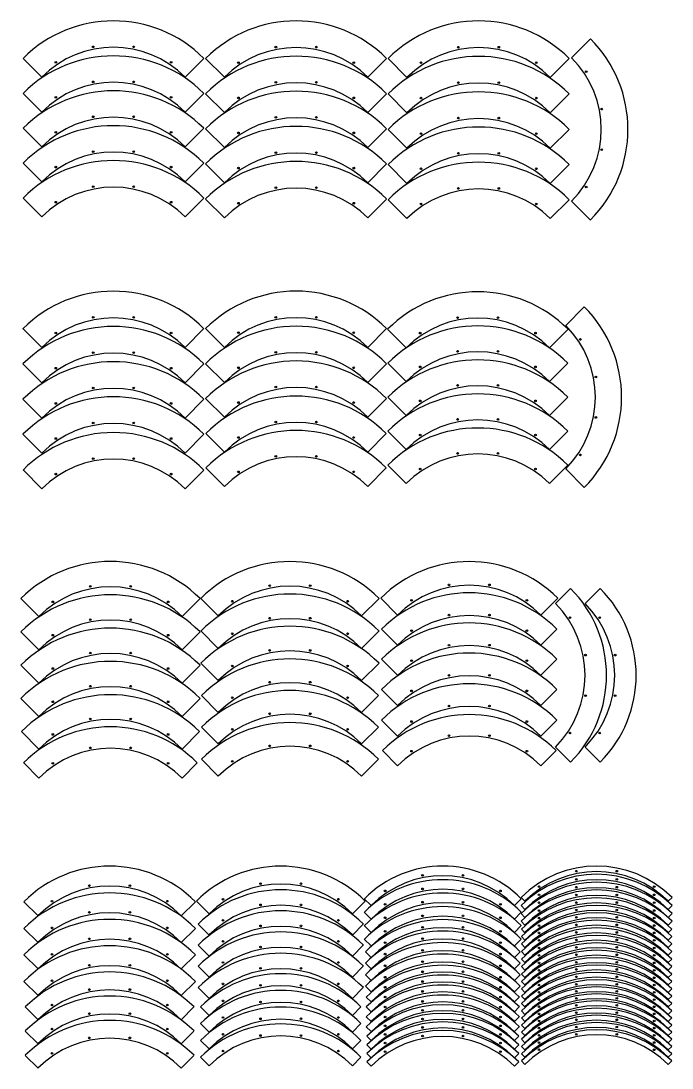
# Model space of a CAD drawing. Header units: millimetres. Extents: x -5261 to 3889, y -3405 to 1689.
# Drawn here: x -1117 to 78, y -3405 to -1484 of the extents above; entities that cross this region are included whole.
import ezdxf

# ---------------------------------------------------------------- set-up
doc = ezdxf.new("R2010")
doc.units = ezdxf.units.MM
doc.layers.add('Capa1', color=7, linetype='Continuous')
doc.layers.add('Predeterminado', color=7, linetype='Continuous')

msp = doc.modelspace()

# ---------------------------------------------------------------- linework, layer by layer
at = {"layer": 'Capa1', "color": 7, "linetype": 'Continuous'}
for p, q in [((-106.7, -1551.8), (-72, -1517.1)), ((-1079.1, -1587.3), (-1113.3, -1553.1)), ((-816.1, -1587.3), (-781.9, -1553.1)), ((-743.9, -1587.7), (-778.4, -1553.2)), ((-480.8, -1587.7), (-446.3, -1553.2)), ((-408.9, -1587.9), (-443.5, -1553.2)), ((-145.8, -1587.9), (-111.2, -1553.2)), ((-1079.1, -1651.5), (-1113.3, -1617.3)), ((-816.1, -1651.5), (-781.9, -1617.3)), ((-743.9, -1652.3), (-778.4, -1617.8)), ((-480.8, -1652.3), (-446.3, -1617.8)), ((-408.9, -1652.9), (-443.5, -1618.2)), ((-145.8, -1652.9), (-111.2, -1618.2)), ((-1079.1, -1715.5), (-1113.3, -1681.3)), ((-816.1, -1715.5), (-781.9, -1681.3)), ((-743.9, -1716.5), (-778.4, -1682)), ((-480.8, -1716.5), (-446.3, -1682)), ((-408.9, -1718), (-443.5, -1683.3)), ((-145.8, -1718), (-111.2, -1683.3)), ((-1079.1, -1779.4), (-1113.3, -1745.2)), ((-816.1, -1779.4), (-781.9, -1745.2)), ((-743.9, -1781.3), (-778.5, -1746.6)), ((-480.8, -1781.3), (-446.2, -1746.6)), ((-408.9, -1782.4), (-443.5, -1747.8)), ((-145.8, -1782.4), (-111.2, -1747.8)), ((-1079.1, -1843.7), (-1113.6, -1809.2)), ((-816.1, -1843.7), (-781.6, -1809.2)), ((-743.9, -1845.6), (-778.5, -1811)), ((-480.8, -1845.6), (-446.2, -1811)), ((-408.9, -1846.9), (-443.5, -1812.3)), ((-145.8, -1846.9), (-111.2, -1812.3)), ((-106.7, -1814.8), (-72, -1849.5)), ((-117.5, -2042.9), (-83.4, -2008.8)), ((-1079.1, -2083.5), (-1113.7, -2048.8)), ((-816.1, -2083.5), (-781.5, -2048.8)), ((-743.9, -2083.2), (-778.4, -2048.8)), ((-480.9, -2083.2), (-446.4, -2048.8)), ((-410.3, -2083.9), (-444.4, -2049.8)), ((-147.2, -2083.9), (-113.2, -2049.8)), ((-410.3, -2145.8), (-443.8, -2112.3)), ((-147.2, -2145.8), (-113.7, -2112.3)), ((-1079.1, -2148.2), (-1113.7, -2113.6)), ((-816.1, -2148.2), (-781.5, -2113.6)), ((-743.9, -2147.5), (-778.4, -2113.1)), ((-480.9, -2147.5), (-446.4, -2113.1)), ((-1079.1, -2212.8), (-1113.7, -2178.2)), ((-816.1, -2212.8), (-781.5, -2178.2)), ((-743.9, -2211.2), (-778.4, -2176.7)), ((-480.9, -2211.2), (-446.4, -2176.8)), ((-410.3, -2208.2), (-443.8, -2174.6)), ((-147.2, -2208.2), (-113.7, -2174.6)), ((-1079.1, -2277.2), (-1113.7, -2242.5)), ((-816.1, -2277.2), (-781.5, -2242.5)), ((-743.9, -2275.3), (-778, -2241.2)), ((-480.9, -2275.3), (-446.8, -2241.2)), ((-410.3, -2270.6), (-443.8, -2237)), ((-147.2, -2270.6), (-113.7, -2237)), ((-743.9, -2338.3), (-778, -2304.2)), ((-480.9, -2338.3), (-446.8, -2304.2)), ((-410.3, -2333), (-443.8, -2299.4)), ((-147.2, -2333), (-113.7, -2299.4)), ((-1079.1, -2342.5), (-1113.6, -2308)), ((-816.1, -2342.5), (-781.6, -2308.1)), ((-117.5, -2305.9), (-83.4, -2340)), ((-136.4, -2553.1), (-108.5, -2525.3)), ((-82, -2553.1), (-54.1, -2525.3)), ((-1084.6, -2576.8), (-1117.4, -2544)), ((-821.5, -2576.8), (-788.7, -2544)), ((-755.1, -2575.6), (-787.1, -2543.6)), ((-492.1, -2575.6), (-460.1, -2543.6)), ((-426.1, -2574), (-456.9, -2543.1)), ((-163, -2574), (-132.2, -2543.1)), ((-1084.6, -2637.9), (-1117.4, -2605)), ((-821.5, -2637.9), (-788.7, -2605)), ((-755.1, -2635.3), (-787.1, -2603.3)), ((-492.1, -2635.3), (-460.1, -2603.3)), ((-426.1, -2629.5), (-455.6, -2600)), ((-163, -2629.5), (-133.5, -2600)), ((-1084.6, -2699), (-1117.4, -2666.2)), ((-821.5, -2699), (-788.7, -2666.2)), ((-755.1, -2694.3), (-787.1, -2662.3)), ((-492.1, -2694.3), (-460.1, -2662.3)), ((-426.1, -2684.6), (-455.6, -2655.1)), ((-163, -2684.6), (-133.5, -2655.1)), ((-1084.6, -2760), (-1117.4, -2727.1)), ((-821.5, -2760), (-788.7, -2727.1)), ((-755.1, -2752.6), (-786, -2721.7)), ((-492.1, -2752.6), (-461.2, -2721.7)), ((-426.1, -2740), (-455.6, -2710.5)), ((-163, -2740), (-133.5, -2710.5)), ((-755.1, -2810.5), (-786, -2779.6)), ((-492.1, -2810.5), (-461.2, -2779.6)), ((-426.1, -2796.2), (-455.6, -2766.7)), ((-163, -2796.2), (-133.5, -2766.7)), ((-1084.6, -2819.9), (-1116.6, -2787.9)), ((-821.5, -2819.9), (-789.6, -2787.9)), ((-426.1, -2850.6), (-453.9, -2822.7)), ((-163, -2850.6), (-135.2, -2822.7)), ((-136.4, -2816.2), (-108.5, -2844)), ((-82, -2816.2), (-54.1, -2844)), ((-755.1, -2869.3), (-786, -2838.4)), ((-492.1, -2869.3), (-461.2, -2838.4)), ((-1084.6, -2873), (-1112.4, -2845.1)), ((-821.5, -2873), (-793.7, -2845.1)), ((-192.3, -3099.1), (-199.4, -3092)), ((70.7, -3099.1), (77.8, -3092)), ((-1086.1, -3125.7), (-1112, -3099.8)), ((-823.1, -3125.7), (-797.2, -3099.8)), ((-772.1, -3122.1), (-795.4, -3098.8)), ((-509, -3122.1), (-485.7, -3098.8)), ((-474.6, -3106.8), (-487.1, -3094.3)), ((-211.5, -3106.8), (-199, -3094.3)), ((-192.3, -3114.1), (-199.4, -3107)), ((70.7, -3114.1), (77.8, -3107)), ((-474.6, -3131.6), (-487.1, -3119)), ((-211.5, -3131.6), (-199, -3119)), ((-192.3, -3128.5), (-199.4, -3121.5)), ((70.7, -3128.5), (77.8, -3121.5)), ((-1086.1, -3174.7), (-1112, -3148.8)), ((-823.1, -3174.7), (-797.2, -3148.8)), ((-772.1, -3160.9), (-792.1, -3140.8)), ((-509, -3160.9), (-489, -3140.8)), ((-474.6, -3156.2), (-487.1, -3143.6)), ((-211.5, -3156.2), (-199, -3143.6)), ((-192.3, -3142.8), (-199.4, -3135.8)), ((70.7, -3142.8), (77.8, -3135.8)), ((-474.6, -3181), (-487.1, -3168.5)), ((-211.5, -3181), (-199, -3168.5)), ((-192.3, -3156.6), (-198.9, -3150)), ((-192.3, -3170.3), (-198.9, -3163.7)), ((70.7, -3156.6), (77.3, -3150)), ((70.7, -3170.3), (77.3, -3163.7)), ((-772.1, -3199.5), (-792.1, -3179.4)), ((-509, -3199.5), (-489, -3179.4)), ((-192.3, -3183.9), (-198.9, -3177.3)), ((70.7, -3183.9), (77.3, -3177.3)), ((-1086.1, -3223.2), (-1112, -3197.4)), ((-823.1, -3223.2), (-797.2, -3197.4)), ((-474.6, -3202), (-485, -3191.6)), ((-211.5, -3202), (-201.1, -3191.6)), ((-192.3, -3197.6), (-198.9, -3191)), ((-192.3, -3211.5), (-198.7, -3205.1)), ((70.7, -3197.6), (77.3, -3191)), ((70.7, -3211.5), (77.1, -3205.1)), ((-772.1, -3238.1), (-792.1, -3218.1)), ((-509, -3238.1), (-489, -3218.1)), ((-474.6, -3222.8), (-485, -3212.4)), ((-211.5, -3222.8), (-201.1, -3212.4)), ((-192.3, -3225.1), (-198.7, -3218.7)), ((70.7, -3225.1), (77.1, -3218.7)), ((-474.6, -3244.2), (-485, -3233.8)), ((-211.5, -3244.2), (-201.1, -3233.8)), ((-192.3, -3238.9), (-198.7, -3232.5)), ((70.7, -3238.9), (77.1, -3232.5)), ((-1086.1, -3271.8), (-1112, -3245.9)), ((-823.1, -3271.8), (-797.2, -3245.9)), ((-772.1, -3277.4), (-792.1, -3257.3)), ((-509, -3277.4), (-489, -3257.3)), ((-474.6, -3265.2), (-485, -3254.8)), ((-211.5, -3265.2), (-201.1, -3254.8)), ((-192.3, -3252.5), (-198.7, -3246.1)), ((-192.3, -3266.2), (-198.7, -3259.8)), ((70.7, -3252.5), (77.1, -3246.1)), ((70.7, -3266.2), (77.1, -3259.8)), ((-474.6, -3283.6), (-483.5, -3274.7)), ((-211.5, -3283.6), (-202.6, -3274.7)), ((-192.3, -3279.4), (-198.7, -3273.1)), ((70.7, -3279.4), (77.1, -3273.1)), ((-1086.1, -3316.2), (-1109.5, -3292.9)), ((-823.1, -3316.2), (-799.8, -3292.9)), ((-772.1, -3308.6), (-787.7, -3292.9)), ((-509, -3308.6), (-493.3, -3292.9)), ((-474.6, -3301.6), (-483.5, -3292.7)), ((-211.5, -3301.6), (-202.6, -3292.7)), ((-192.3, -3292.9), (-198.7, -3286.5)), ((-192.3, -3306.5), (-198.7, -3300.1)), ((70.7, -3292.9), (77.1, -3286.5)), ((70.7, -3306.5), (77.1, -3300.1)), ((-474.6, -3319.7), (-483.5, -3310.8)), ((-211.5, -3319.7), (-202.6, -3310.8)), ((-192.3, -3319.4), (-198.7, -3313.1)), ((70.7, -3319.4), (77.1, -3313.1)), ((-1086.1, -3360.3), (-1109.5, -3337)), ((-823.1, -3360.3), (-799.8, -3337)), ((-772.1, -3339.1), (-787.7, -3323.4)), ((-509, -3339.1), (-493.3, -3323.4)), ((-474.6, -3338.1), (-483.5, -3329.2)), ((-211.5, -3338.1), (-202.6, -3329.2)), ((-192.3, -3332.4), (-198.7, -3326)), ((-192.3, -3345.3), (-198.7, -3339)), ((70.7, -3332.4), (77.1, -3326)), ((70.7, -3345.3), (77.1, -3339)), ((-772.1, -3369.9), (-787.7, -3354.2)), ((-509, -3369.9), (-493.3, -3354.2)), ((-474.6, -3354.3), (-482.4, -3346.5)), ((-211.5, -3354.3), (-203.7, -3346.5)), ((-192.3, -3358.6), (-198.7, -3352.2)), ((70.7, -3358.6), (77.1, -3352.2)), ((-474.6, -3370.2), (-482.4, -3362.3)), ((-474.6, -3385.9), (-482.4, -3378)), ((-211.5, -3370.2), (-203.7, -3362.3)), ((-211.5, -3385.9), (-203.7, -3378)), ((-192.3, -3371.7), (-198.7, -3365.3)), ((-192.3, -3385), (-198.7, -3378.6)), ((70.7, -3371.7), (77.1, -3365.3)), ((70.7, -3385), (77.1, -3378.6)), ((-1086.1, -3404.9), (-1109.5, -3381.6)), ((-823.1, -3404.9), (-799.8, -3381.6)), ((-772.1, -3400.6), (-787.7, -3384.9)), ((-509, -3400.6), (-493.3, -3384.9)), ((-474.6, -3401.6), (-482.4, -3393.7)), ((-211.5, -3401.6), (-203.7, -3393.7)), ((-192.3, -3398.3), (-198.7, -3391.9)), ((70.7, -3398.3), (77.1, -3391.9))]:
    msp.add_line(p, q, dxfattribs=at)
for centre in [(-984.8, -1531.9), (-910.4, -1531.9), (-649.5, -1532.4), (-575.2, -1532.4), (-314.5, -1532.6), (-240.2, -1532.6), (-1053.4, -1560.4), (-841.8, -1560.4), (-718.2, -1560.8), (-506.5, -1560.8), (-383.2, -1561), (-171.5, -1561), (-79.8, -1577.5), (-984.8, -1596.2), (-910.4, -1596.2), (-649.5, -1597), (-575.2, -1597), (-314.5, -1597.5), (-240.2, -1597.5), (-1053.4, -1624.6), (-841.8, -1624.6), (-718.2, -1625.5), (-506.5, -1625.5), (-383.2, -1626), (-171.5, -1626), (-51.4, -1646.1), (-984.8, -1660.2), (-910.4, -1660.2), (-649.5, -1661.2), (-575.2, -1661.2), (-314.5, -1662.6), (-240.2, -1662.6), (-1053.4, -1688.6), (-841.8, -1688.6), (-718.2, -1689.7), (-506.5, -1689.7), (-383.2, -1691.1), (-171.5, -1691.1), (-984.8, -1724.1), (-910.4, -1724.1), (-649.5, -1725.9), (-575.2, -1725.9), (-314.5, -1727.1), (-240.2, -1727.1), (-51.4, -1720.5), (-1053.4, -1752.5), (-841.8, -1752.5), (-718.2, -1754.4), (-506.5, -1754.4), (-383.2, -1755.6), (-171.5, -1755.6), (-984.8, -1788.4), (-910.4, -1788.4), (-649.5, -1790.3), (-575.2, -1790.3), (-314.5, -1791.6), (-240.2, -1791.6), (-79.8, -1789.1), (-1053.4, -1816.9), (-841.8, -1816.9), (-718.2, -1818.7), (-506.5, -1818.7), (-383.2, -1820.1), (-171.5, -1820.1), (-984.8, -2028.1), (-910.4, -2028.1), (-649.6, -2027.9), (-575.2, -2027.9), (-315.9, -2028.6), (-241.6, -2028.6), (-718.2, -2056.3), (-506.6, -2056.3), (-1053.4, -2056.6), (-841.8, -2056.6), (-384.6, -2057), (-172.9, -2057), (-90.6, -2068.6), (-984.8, -2092.8), (-910.4, -2092.8), (-649.6, -2092.2), (-575.2, -2092.2), (-315.9, -2090.5), (-241.6, -2090.5), (-1053.4, -2121.3), (-841.8, -2121.3), (-718.2, -2120.6), (-506.6, -2120.6), (-384.6, -2118.9), (-172.9, -2118.9), (-62.1, -2137.3), (-984.8, -2157.5), (-910.4, -2157.5), (-649.6, -2155.8), (-575.2, -2155.8), (-315.9, -2152.9), (-241.6, -2152.9), (-1053.4, -2186), (-841.8, -2186), (-718.2, -2184.3), (-506.6, -2184.3), (-384.6, -2181.3), (-172.9, -2181.3), (-984.8, -2221.8), (-910.4, -2221.8), (-649.6, -2220), (-575.2, -2220), (-315.9, -2215.3), (-241.6, -2215.3), (-62.1, -2211.6), (-718.2, -2248.4), (-506.6, -2248.4), (-384.6, -2243.7), (-172.9, -2243.7), (-1053.4, -2250.3), (-841.8, -2250.3), (-649.6, -2283), (-575.2, -2283), (-315.9, -2277.7), (-241.6, -2277.7), (-90.6, -2280.3), (-984.8, -2287.1), (-910.5, -2287.1), (-384.6, -2306.1), (-172.9, -2306.1), (-1053.5, -2315.6), (-841.8, -2315.6), (-718.2, -2311.4), (-506.6, -2311.4), (-990.2, -2521.5), (-915.9, -2521.5), (-660.7, -2520.2), (-586.4, -2520.2), (-331.7, -2518.7), (-257.4, -2518.7), (-1058.9, -2549.9), (-847.2, -2549.9), (-729.4, -2548.7), (-517.7, -2548.7), (-400.4, -2547.1), (-188.7, -2547.1), (-331.7, -2574.2), (-257.4, -2574.2), (-990.2, -2582.6), (-915.9, -2582.6), (-660.7, -2579.9), (-586.4, -2579.9), (-109.5, -2578.8), (-55.1, -2578.8), (-1058.9, -2611), (-847.2, -2611), (-729.4, -2608.4), (-517.7, -2608.4), (-400.4, -2602.6), (-188.7, -2602.6), (-331.7, -2629.3), (-257.4, -2629.3), (-990.2, -2643.7), (-915.9, -2643.7), (-660.7, -2639), (-586.4, -2639), (-81, -2647.5), (-26.7, -2647.5), (-729.4, -2667.4), (-517.7, -2667.4), (-400.4, -2657.8), (-188.7, -2657.8), (-1058.9, -2672.2), (-847.2, -2672.2), (-331.7, -2684.7), (-257.4, -2684.7), (-990.2, -2704.6), (-915.9, -2704.6), (-660.7, -2697.3), (-586.4, -2697.3), (-729.4, -2725.7), (-517.7, -2725.7), (-400.4, -2713.1), (-188.7, -2713.1), (-81, -2721.8), (-26.7, -2721.8), (-1058.9, -2733.1), (-847.2, -2733.1), (-331.7, -2740.9), (-257.4, -2740.9), (-990.2, -2764.6), (-915.9, -2764.6), (-660.7, -2755.2), (-586.4, -2755.2), (-729.4, -2783.6), (-517.7, -2783.6), (-400.4, -2769.4), (-188.7, -2769.4), (-1058.9, -2793), (-847.2, -2793), (-331.7, -2795.3), (-257.4, -2795.3), (-109.5, -2790.5), (-55.1, -2790.5), (-990.2, -2817.7), (-915.9, -2817.7), (-660.7, -2814), (-586.4, -2814), (-400.4, -2823.7), (-188.7, -2823.7), (-729.4, -2842.4), (-517.7, -2842.4), (-1058.9, -2846.1), (-847.2, -2846.1), (-380.2, -3051.5), (-305.9, -3051.5), (-98, -3043.8), (-23.6, -3043.8), (-991.8, -3070.3), (-917.4, -3070.3), (-677.7, -3066.8), (-603.4, -3066.8), (-166.6, -3072.2), (-98, -3058.8), (-98, -3073.2), (-23.6, -3058.8), (-23.6, -3073.2), (45, -3072.2), (-448.9, -3080), (-380.2, -3076.3), (-305.9, -3076.3), (-237.2, -3080), (-166.6, -3087.2), (-98, -3087.5), (-23.6, -3087.5), (45, -3087.2), (-1060.4, -3098.8), (-848.8, -3098.8), (-746.4, -3095.2), (-677.7, -3105.6), (-603.4, -3105.6), (-534.7, -3095.2), (-448.9, -3104.7), (-380.2, -3100.8), (-305.9, -3100.8), (-237.2, -3104.7), (-166.6, -3101.7), (-98, -3101.3), (-23.6, -3101.3), (45, -3101.7), (-991.8, -3119.4), (-917.4, -3119.4), (-448.9, -3129.3), (-380.2, -3125.7), (-305.9, -3125.7), (-237.2, -3129.3), (-166.6, -3116), (-166.6, -3129.7), (-98, -3115), (-98, -3128.6), (-23.6, -3115), (-23.6, -3128.6), (45, -3116), (45, -3129.7), (-1060.4, -3147.8), (-848.8, -3147.8), (-746.4, -3134), (-677.7, -3144.2), (-603.4, -3144.2), (-534.7, -3134), (-380.2, -3146.7), (-305.9, -3146.7), (-166.6, -3143.5), (-98, -3142.3), (-23.6, -3142.3), (45, -3143.5), (-991.8, -3167.9), (-917.4, -3167.9), (-448.9, -3154.2), (-380.2, -3167.5), (-305.9, -3167.5), (-237.2, -3154.2), (-166.6, -3157), (-98, -3156.2), (-98, -3169.8), (-23.6, -3156.2), (-23.6, -3169.8), (45, -3157), (-746.4, -3172.6), (-677.7, -3182.8), (-603.4, -3182.8), (-534.7, -3172.6), (-448.9, -3175.1), (-380.2, -3188.9), (-305.9, -3188.9), (-237.2, -3175.1), (-166.6, -3170.7), (-166.6, -3184.6), (-98, -3183.6), (-23.6, -3183.6), (45, -3170.7), (45, -3184.6), (-1060.4, -3196.4), (-848.8, -3196.4), (-448.9, -3196), (-237.2, -3196), (-166.6, -3198.2), (-98, -3197.2), (-23.6, -3197.2), (45, -3198.2), (-991.8, -3216.5), (-917.4, -3216.5), (-746.4, -3211.3), (-677.7, -3222.1), (-603.4, -3222.1), (-534.7, -3211.3), (-448.9, -3217.3), (-380.2, -3209.9), (-305.9, -3209.9), (-237.2, -3217.3), (-166.6, -3212), (-166.6, -3225.6), (-98, -3210.9), (-98, -3224.1), (-23.6, -3210.9), (-23.6, -3224.1), (45, -3212), (45, -3225.6), (-1060.4, -3244.9), (-848.8, -3244.9), (-448.9, -3238.3), (-380.2, -3228.3), (-380.2, -3246.3), (-305.9, -3228.3), (-305.9, -3246.3), (-237.2, -3238.3), (-166.6, -3239.3), (-98, -3237.6), (-23.6, -3237.6), (45, -3239.3), (-991.8, -3260.9), (-917.4, -3260.9), (-746.4, -3250.5), (-677.7, -3253.3), (-603.4, -3253.3), (-534.7, -3250.5), (-448.9, -3256.7), (-380.2, -3264.4), (-305.9, -3264.4), (-237.2, -3256.7), (-166.6, -3252.6), (-166.6, -3266), (-98, -3251.2), (-98, -3264.1), (-23.6, -3251.2), (-23.6, -3264.1), (45, -3252.6), (45, -3266), (-746.4, -3281.7), (-677.7, -3283.7), (-603.4, -3283.7), (-534.7, -3281.7), (-448.9, -3274.7), (-380.2, -3282.8), (-305.9, -3282.8), (-237.2, -3274.7), (-166.6, -3279.6), (-98, -3277.1), (-23.6, -3277.1), (45, -3279.6), (-1060.4, -3289.3), (-848.8, -3289.3), (-448.9, -3292.9), (-380.2, -3299), (-305.9, -3299), (-237.2, -3292.9), (-166.6, -3292.6), (-98, -3290), (-98, -3303.3), (-23.6, -3290), (-23.6, -3303.3), (45, -3292.6), (-991.8, -3305), (-917.4, -3305), (-746.4, -3312.2), (-677.7, -3314.5), (-603.4, -3314.5), (-534.7, -3312.2), (-448.9, -3311.3), (-380.2, -3314.8), (-305.9, -3314.8), (-237.2, -3311.3), (-166.6, -3305.5), (-166.6, -3318.5), (-98, -3316.4), (-23.6, -3316.4), (45, -3305.5), (45, -3318.5), (-1060.4, -3333.4), (-848.8, -3333.4), (-746.4, -3343), (-534.7, -3343), (-448.9, -3327.5), (-380.2, -3330.5), (-305.9, -3330.5), (-237.2, -3327.5), (-166.6, -3331.7), (-98, -3329.7), (-98, -3343), (-23.6, -3329.7), (-23.6, -3343), (45, -3331.7), (-991.8, -3349.6), (-917.4, -3349.6), (-677.7, -3345.3), (-603.4, -3345.3), (-448.9, -3343.3), (-448.9, -3359), (-380.2, -3346.2), (-305.9, -3346.2), (-237.2, -3343.3), (-237.2, -3359), (-166.6, -3344.8), (-166.6, -3358.1), (45, -3344.8), (45, -3358.1), (-1060.4, -3378), (-848.8, -3378), (-746.4, -3373.7), (-534.7, -3373.7), (-448.9, -3374.7), (-237.2, -3374.7), (-166.6, -3371.4), (45, -3371.4)]:
    msp.add_circle(centre, 1.5, dxfattribs=at)
for centre, radius, start, end in [((-947.6, -1718.8), 234.4, 45, 135), ((-612.4, -1719.2), 234.8, 45, 135), ((-277.3, -1719.4), 235, 45, 135), ((-238.2, -1683.3), 235, 315, 45), ((-947.6, -1783), 234.4, 45, 135), ((-612.4, -1783.9), 234.8, 45, 135), ((-277.3, -1784.4), 235, 45, 135), ((-947.6, -1847), 234.4, 45, 135), ((-612.4, -1848.1), 234.8, 45, 135), ((-277.3, -1849.5), 235, 45, 135), ((-947.6, -1910.9), 234.4, 45, 135), ((-612.4, -1912.8), 235, 45, 135), ((-277.3, -1914), 235, 45, 135), ((-947.6, -1975.3), 234.8, 45, 135), ((-612.4, -1977.1), 235, 45, 135), ((-277.3, -1978.5), 235, 45, 135), ((-947.6, -2215), 234.9, 45, 135), ((-612.4, -2214.7), 234.7, 44.9916, 135), ((-278.8, -2215.4), 234.2, 45, 135), ((-249, -2174.4), 234.2, 315, 45), ((-947.6, -2279.7), 234.9, 45, 135), ((-612.4, -2279), 234.7, 44.9916, 135), ((-278.8, -2277.3), 233.5, 45, 135), ((-947.6, -2344.3), 234.9, 45, 135), ((-612.4, -2342.7), 234.7, 44.9916, 135), ((-278.8, -2339.7), 233.5, 45, 135), ((-278.8, -2402.1), 233.5, 45, 135), ((-947.6, -2408.7), 234.9, 45, 135), ((-612.4, -2406.8), 234.2, 45, 135), ((-947.6, -2474), 234.7, 44.9916, 135), ((-612.4, -2469.8), 234.2, 45, 135), ((-278.8, -2464.5), 233.5, 45, 135), ((-953.1, -2708.3), 232.5, 45, 135), ((-623.6, -2707.1), 231.2, 45, 135), ((-294.5, -2705.5), 229.6, 45, 135), ((-294.5, -2761), 227.7, 45, 135), ((-267.9, -2684.6), 225.4, 315, 45), ((-213.5, -2684.6), 225.4, 315, 45), ((-953.1, -2769.4), 232.5, 45, 135), ((-623.6, -2766.8), 231.2, 45, 135), ((-294.5, -2816.2), 227.7, 45, 135), ((-953.1, -2830.6), 232.5, 45, 135), ((-623.6, -2825.8), 231.2, 45, 135), ((-294.5, -2871.5), 227.7, 45, 135), ((-953.1, -2891.5), 232.5, 45, 135), ((-623.6, -2884.1), 229.6, 45, 135), ((-294.5, -2927.8), 227.7, 45, 135), ((-953.1, -2951.4), 231.2, 45, 135), ((-623.6, -2942), 229.6, 45, 135), ((-294.5, -2982.1), 225.4, 45, 135), ((-953.1, -3004.5), 225.4, 45, 135), ((-623.6, -3000.8), 229.6, 45, 135), ((-954.6, -3257.2), 222.6, 45, 135), ((-640.5, -3253.6), 219, 45, 135), ((-343, -3238.3), 203.7, 45, 135), ((-60.8, -3230.6), 196, 45, 135), ((-60.8, -3245.6), 196, 45, 135), ((-343, -3263.1), 203.7, 45, 135), ((-60.8, -3260.1), 196, 45, 135), ((-954.6, -3306.2), 222.6, 45, 135), ((-640.5, -3292.4), 214.4, 45, 135), ((-343, -3287.7), 203.7, 45, 135), ((-60.8, -3274.3), 196, 45, 135), ((-343, -3312.6), 203.7, 45, 135), ((-60.8, -3288.1), 195.3, 45, 135), ((-60.8, -3301.9), 195.3, 45, 135), ((-640.5, -3331), 214.4, 45, 135), ((-60.8, -3315.4), 195.3, 45, 135), ((-954.6, -3354.8), 222.6, 45, 135), ((-343, -3333.5), 200.8, 45, 135), ((-60.8, -3329.1), 195.3, 45, 135), ((-60.8, -3343), 195, 45, 135), ((-640.5, -3369.6), 214.4, 45, 135), ((-343, -3354.4), 200.8, 45, 135), ((-60.8, -3356.6), 195, 45, 135), ((-954.6, -3403.3), 222.6, 45, 135), ((-343, -3375.7), 200.8, 45, 135), ((-60.8, -3370.4), 195, 45, 135), ((-640.5, -3408.9), 214.4, 45, 135), ((-343, -3396.7), 200.8, 45, 135), ((-60.8, -3384), 195, 45, 135), ((-343, -3415.1), 198.6, 45, 135), ((-954.6, -3447.7), 219, 45, 135), ((-640.5, -3440.1), 208.2, 45, 135), ((-343, -3433.1), 198.6, 45, 135), ((-640.5, -3470.6), 208.2, 45, 135), ((-343, -3451.3), 198.6, 45, 135), ((-954.6, -3491.8), 219, 45, 135), ((-343, -3469.7), 198.6, 45, 135), ((-640.5, -3501.4), 208.2, 45, 135), ((-343, -3485.9), 197.1, 45, 135), ((-954.6, -3536.4), 219, 45, 135), ((-343, -3501.7), 197.1, 45, 135), ((-343, -3517.4), 197.1, 45, 135), ((-640.5, -3532.1), 208.2, 45, 135), ((-343, -3533.1), 197.1, 45, 135)]:
    msp.add_arc(centre, radius, start, end, dxfattribs=at)
at = {"layer": 'Predeterminado', "color": 7, "linetype": 'Continuous'}
for centre, radius, start, end in [((-947.6, -1718.8), 186, 45, 135), ((-612.4, -1719.2), 186, 45, 135), ((-277.3, -1719.4), 186, 45, 135), ((-238.2, -1683.3), 186, 315, 45), ((-947.6, -1783), 186, 45, 135), ((-612.4, -1783.9), 186, 45, 135), ((-277.3, -1784.4), 186, 45, 135), ((-947.6, -1847), 186, 45, 135), ((-612.4, -1848.1), 186, 45, 135), ((-277.3, -1849.5), 186, 45, 135), ((-947.6, -1910.9), 186, 45, 135), ((-612.4, -1912.8), 186, 45, 135), ((-277.3, -1914), 186, 45, 135), ((-947.6, -1975.3), 186, 45, 135), ((-612.4, -1977.1), 186, 45, 135), ((-277.3, -1978.5), 186, 45, 135), ((-947.6, -2215), 186, 45, 135), ((-612.4, -2214.7), 186, 45, 135), ((-278.8, -2215.4), 186, 45, 135), ((-249, -2174.4), 186, 315, 45), ((-612.4, -2279), 186, 45, 135), ((-278.8, -2277.3), 186, 45, 135), ((-947.6, -2279.7), 186, 45, 135), ((-947.6, -2344.3), 186, 45, 135), ((-612.4, -2342.7), 186, 45, 135), ((-278.8, -2339.7), 186, 45, 135), ((-947.6, -2408.7), 186, 45, 135), ((-612.4, -2406.8), 186, 45, 135), ((-278.8, -2402.1), 186, 45, 135), ((-612.4, -2469.8), 186, 45, 135), ((-278.8, -2464.5), 186, 45, 135), ((-947.6, -2474), 186, 45, 135), ((-953.1, -2708.3), 186, 45, 135), ((-623.6, -2707.1), 186, 45, 135), ((-294.5, -2705.5), 186, 45, 135), ((-267.9, -2684.6), 186, 315, 45), ((-213.5, -2684.6), 186, 315, 45), ((-953.1, -2769.4), 186, 45, 135), ((-623.6, -2766.8), 186, 45, 135), ((-294.5, -2761), 186, 45, 135), ((-294.5, -2816.2), 186, 45, 135), ((-953.1, -2830.6), 186, 45, 135), ((-623.6, -2825.8), 186, 45, 135), ((-294.5, -2871.5), 186, 45, 135), ((-953.1, -2891.5), 186, 45, 135), ((-623.6, -2884.1), 186, 45, 135), ((-294.5, -2927.8), 186, 45, 135), ((-953.1, -2951.4), 186, 45, 135), ((-623.6, -2942), 186, 45, 135), ((-294.5, -2982.1), 186, 45, 135), ((-953.1, -3004.5), 186, 45, 135), ((-623.6, -3000.8), 186, 45, 135), ((-343, -3238.3), 186, 45, 135), ((-60.8, -3230.6), 186, 45, 135), ((-954.6, -3257.2), 186, 45, 135), ((-640.5, -3253.6), 186, 45, 135), ((-60.8, -3245.6), 186, 45, 135), ((-343, -3263.1), 186, 45, 135), ((-60.8, -3260.1), 186, 45, 135), ((-60.8, -3274.3), 186, 45, 135), ((-640.5, -3292.4), 186, 45, 135), ((-343, -3287.7), 186, 45, 135), ((-60.8, -3288.1), 186, 45, 135), ((-954.6, -3306.2), 186, 45, 135), ((-343, -3312.6), 186, 45, 135), ((-60.8, -3301.9), 186, 45, 135), ((-60.8, -3315.4), 186, 45, 135), ((-640.5, -3331), 186, 45, 135), ((-343, -3333.5), 186, 45, 135), ((-60.8, -3329.1), 186, 45, 135), ((-954.6, -3354.8), 186, 45, 135), ((-343, -3354.4), 186, 45, 135), ((-60.8, -3343), 186, 45, 135), ((-640.5, -3369.6), 186, 45, 135), ((-60.8, -3356.6), 186, 45, 135), ((-60.8, -3370.4), 186, 45, 135), ((-343, -3375.7), 186, 45, 135), ((-60.8, -3397.7), 195, 45, 135), ((-60.8, -3384), 186, 45, 135), ((-954.6, -3403.3), 186, 45, 135), ((-640.5, -3408.9), 186, 45, 135), ((-343, -3396.7), 186, 45, 135), ((-60.8, -3411), 195, 45, 135), ((-60.8, -3397.7), 186, 45, 135), ((-60.8, -3411), 186, 45, 135), ((-343, -3415.1), 186, 45, 135), ((-60.8, -3424.4), 195, 45, 135), ((-60.8, -3438), 195, 45, 135), ((-60.8, -3424.4), 186, 45, 135), ((-954.6, -3447.7), 186, 45, 135), ((-640.5, -3440.1), 186, 45, 135), ((-343, -3433.1), 186, 45, 135), ((-60.8, -3451), 195, 45, 135), ((-60.8, -3438), 186, 45, 135), ((-343, -3451.3), 186, 45, 135), ((-343, -3469.7), 186, 45, 135), ((-60.8, -3463.9), 195, 45, 135), ((-60.8, -3476.8), 195, 45, 135), ((-60.8, -3451), 186, 45, 135), ((-60.8, -3463.9), 186, 45, 135), ((-640.5, -3470.6), 186, 45, 135), ((-343, -3485.9), 186, 45, 135), ((-60.8, -3490.1), 195, 45, 135), ((-60.8, -3476.8), 186, 45, 135), ((-954.6, -3491.8), 186, 45, 135), ((-640.5, -3501.4), 186, 45, 135), ((-343, -3501.7), 186, 45, 135), ((-60.8, -3503.2), 195, 45, 135), ((-60.8, -3516.5), 195, 45, 135), ((-60.8, -3490.1), 186, 45, 135), ((-60.8, -3503.2), 186, 45, 135), ((-343, -3517.4), 186, 45, 135), ((-60.8, -3529.8), 195, 45, 135), ((-60.8, -3516.5), 186, 45, 135), ((-954.6, -3536.4), 186, 45, 135), ((-640.5, -3532.1), 186, 45, 135), ((-343, -3533.1), 186, 45, 135), ((-60.8, -3529.8), 186, 45, 135)]:
    msp.add_arc(centre, radius, start, end, dxfattribs=at)

doc.saveas('drawing.dxf')
